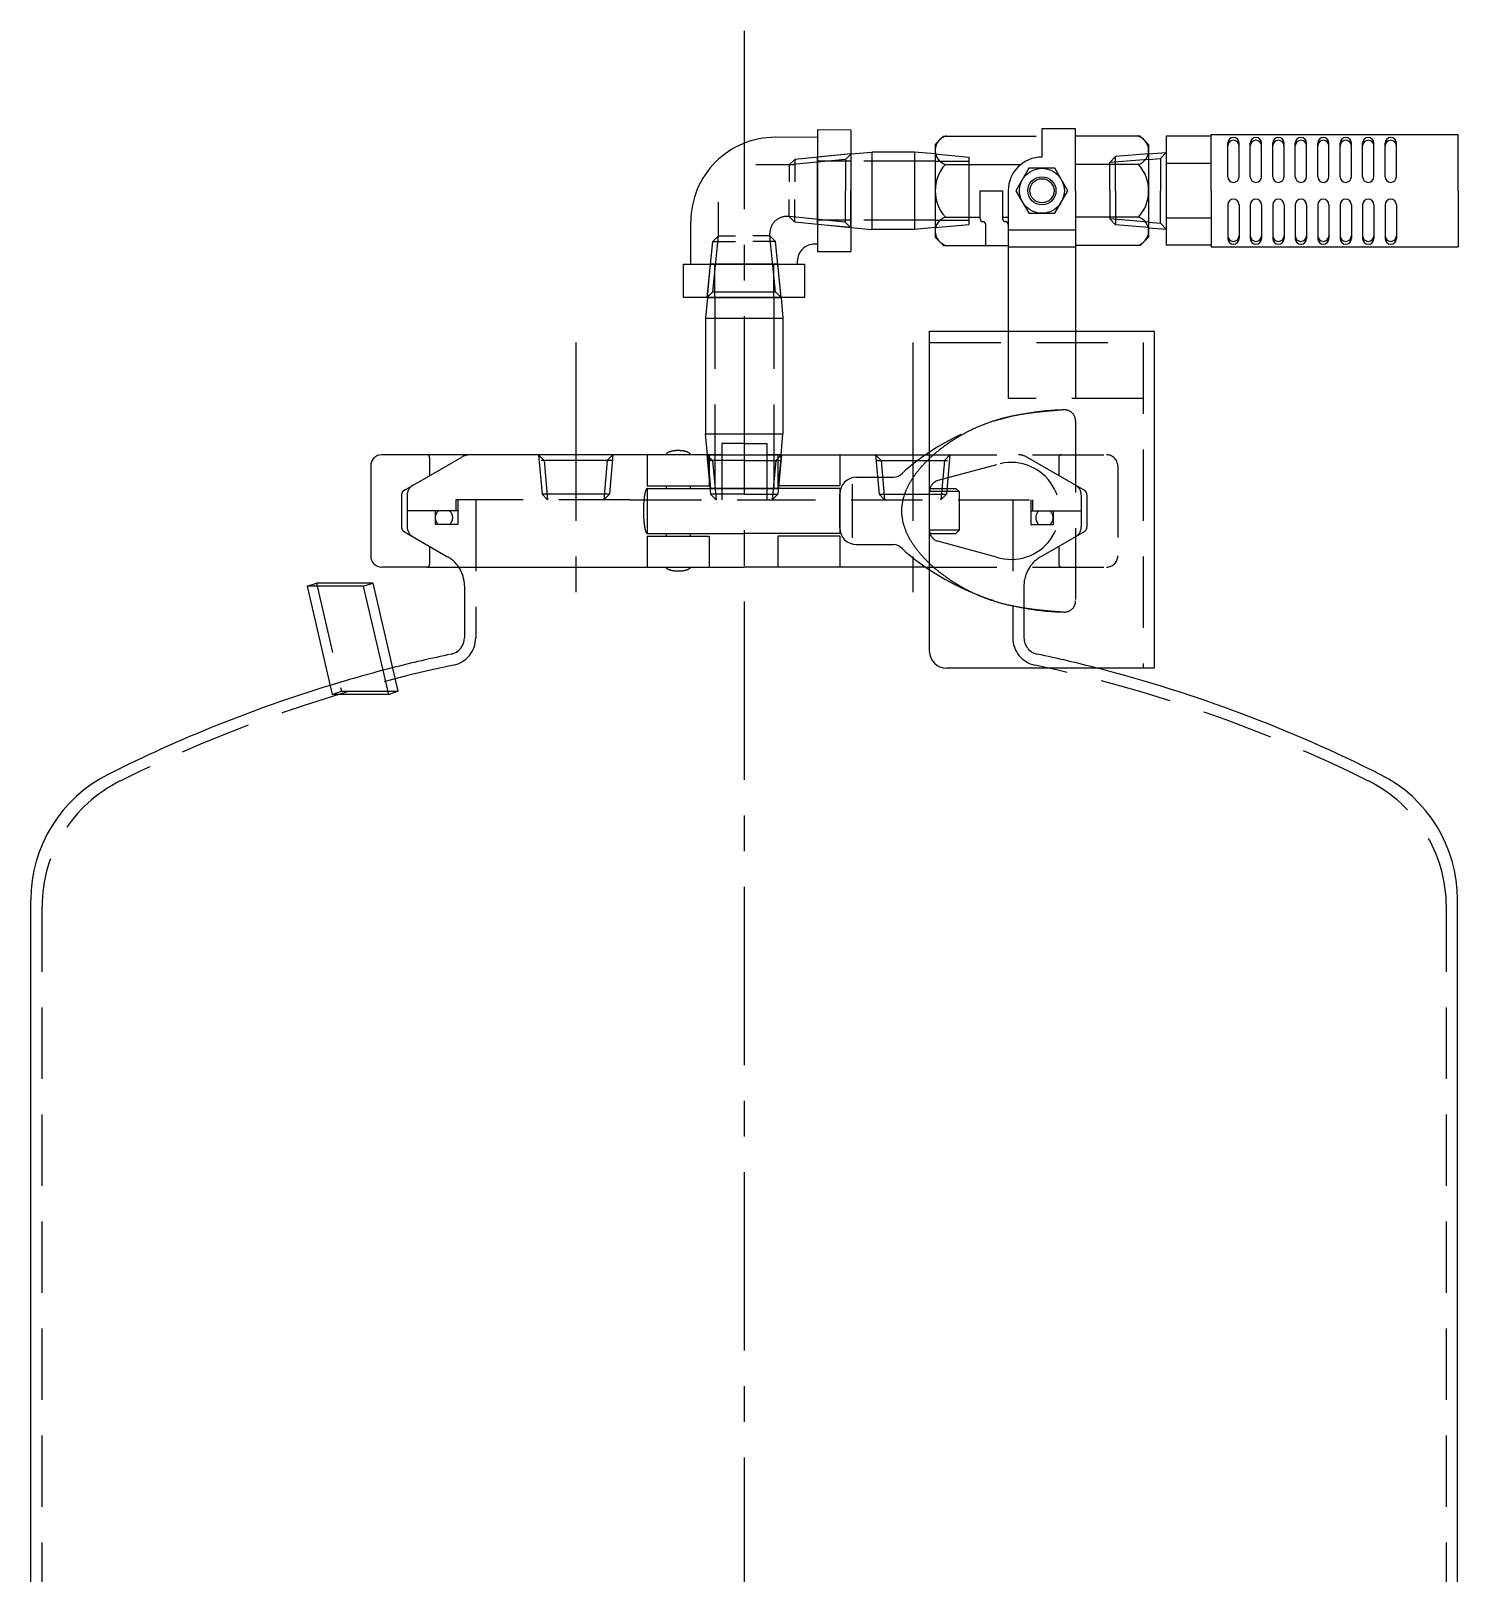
# Model space of a CAD drawing. Extents: x -205 to 605, y -774 to 175.
# Drawn here: x -127 to 127.1, y -499.1 to -224.5 of the extents above; entities that cross this region are included whole.
import ezdxf

# ---------------------------------------------------------------- set-up
doc = ezdxf.new("R2010")
doc.units = 0
doc.linetypes.add('CENTER', pattern=[50.8, 31.75, -6.35, 6.35, -6.35])
doc.linetypes.add('DASHED', pattern=[19.05, 12.7, -6.35])
doc.layers.get('0').update_dxf_attribs({"linetype": 'CONTINUOUS'})
doc.layers.add('CENTER', color=1, linetype='CENTER')

msp = doc.modelspace()

# ---------------------------------------------------------------- linework, layer by layer
at = {"color": 7, "linetype": 'CONTINUOUS'}
for p, q in [((13.05, -243.49), (5.52, -243.48)), ((13.05, -242.17), (13.05, -263.81)), ((19, -242.18), (13.05, -242.17)), ((19, -242.18), (19, -263.81)), ((35.5, -243.25), (34, -244.75)), ((35.5, -243.25), (52, -243.25)), ((59, -242), (53, -242)), ((53, -242), (53, -247)), ((59, -253), (59, -242)), ((70.5, -243.25), (59, -243.25)), ((70.5, -243.25), (72, -244.75)), ((75.1, -243.3), (75.1, -253)), ((83.1, -243.3), (75.1, -243.3)), ((83.1, -243), (127.1, -243)), ((83.1, -253), (83.1, -243)), ((127.1, -253), (127.1, -243)), ((19, -246.44), (22.7, -246.1)), ((19, -246.44), (19, -253)), ((30.3, -246.1), (22.7, -246.1)), ((22.7, -246.1), (22.7, -259.9)), ((34, -246.44), (30.3, -246.1)), ((30.3, -246.1), (30.3, -259.9)), ((34, -244.75), (34, -261.25)), ((34, -246.44), (34, -259.55)), ((72, -244.75), (72, -261.25)), ((72, -246.42), (75.1, -246.17)), ((72, -246.42), (72, -259.57)), ((75.1, -246.17), (74.1, -247.25)), ((86.1, -250.5), (86.1, -244.5)), ((88.1, -250.5), (88.1, -244.5)), ((90.1, -250.5), (90.1, -244.5)), ((92.1, -250.5), (92.1, -244.5)), ((94.1, -250.5), (94.1, -244.5)), ((96.1, -250.5), (96.1, -244.5)), ((98.1, -250.5), (98.1, -244.5)), ((100.1, -250.5), (100.1, -244.5)), ((102.1, -250.5), (102.1, -244.5)), ((104.1, -250.5), (104.1, -244.5)), ((106.1, -250.5), (106.1, -244.5)), ((108.1, -250.5), (108.1, -244.5)), ((110.1, -250.5), (110.1, -244.5)), ((112.1, -250.5), (112.1, -244.5)), ((114.1, -250.5), (114.1, -244.5)), ((116.1, -250.5), (116.1, -244.5)), ((35.81, -248.3), (49.26, -248.3)), ((70.19, -248.3), (59, -248.3)), ((72, -247.43), (74.1, -247.25)), ((74.1, -247.25), (74.1, -253)), ((83.1, -248.15), (75.1, -248.15)), ((19, -259.55), (19, -253)), ((42, -253), (46, -253)), ((42, -258), (42, -253)), ((46, -253), (46, -258)), ((47, -253), (47, -278)), ((59, -253), (59, -278)), ((74.1, -258.74), (74.1, -253)), ((75.1, -253), (75.1, -262.7)), ((83.1, -253), (83.1, -263)), ((127.1, -253), (127.1, -263)), ((35.81, -257.69), (42, -257.69)), ((46, -257.69), (47, -257.69)), ((70.19, -257.69), (59, -257.69)), ((83.1, -257.85), (75.1, -257.85)), ((86.1, -255.5), (86.1, -261.5)), ((88.1, -255.5), (88.1, -261.5)), ((90.1, -255.5), (90.1, -261.5)), ((92.1, -255.5), (92.1, -261.5)), ((94.1, -255.5), (94.1, -261.5)), ((96.1, -255.5), (96.1, -261.5)), ((98.1, -255.5), (98.1, -261.5)), ((100.1, -255.5), (100.1, -261.5)), ((102.1, -255.5), (102.1, -261.5)), ((104.1, -255.5), (104.1, -261.5)), ((106.1, -255.5), (106.1, -261.5)), ((108.1, -255.5), (108.1, -261.5)), ((110.1, -255.5), (110.1, -261.5)), ((112.1, -255.5), (112.1, -261.5)), ((114.1, -255.5), (114.1, -261.5)), ((116.1, -255.5), (116.1, -261.5)), ((-9.5, -266.06), (-9.5, -258.48)), ((19, -258.25), (13, -258.25)), ((19, -259.55), (22.7, -259.9)), ((30.3, -259.9), (22.7, -259.9)), ((34, -259.55), (30.3, -259.9)), ((43, -262.75), (43, -259)), ((59, -260), (47, -260)), ((72, -258.57), (74.1, -258.74)), ((72, -259.57), (75.1, -259.82)), ((75.1, -259.82), (74.1, -258.74)), ((13.05, -262.49), (12.5, -262.49)), ((35.5, -262.75), (34, -261.25)), ((35.5, -262.75), (47, -262.75)), ((47, -263), (59, -263)), ((70.5, -262.75), (59, -262.75)), ((70.5, -262.75), (72, -261.25)), ((83.1, -262.7), (75.1, -262.7)), ((83.1, -263), (127.1, -263)), ((-10.82, -272), (-10.82, -266.06)), ((-10.82, -266.06), (10.82, -266.06)), ((9.5, -266.06), (9.5, -265.49)), ((10.82, -272), (10.82, -266.06)), ((13.05, -263.81), (19, -263.81)), ((10.82, -272), (-10.82, -272)), ((-6.56, -272), (-6.9, -275.7)), ((-6.56, -272), (6.56, -272)), ((6.56, -272), (6.9, -275.7)), ((-6.9, -275.7), (6.9, -275.7)), ((-6.9, -275.7), (-6.9, -296.3)), ((6.9, -275.7), (6.9, -296.3)), ((33, -335), (33, -278)), ((33, -278), (73, -278)), ((73, -278), (73, -338)), ((-6.9, -296.3), (6.9, -296.3)), ((-6.56, -300), (-6.9, -296.3)), ((6.56, -300), (6.9, -296.3)), ((0, -298), (-4, -298)), ((-4, -298), (-4, -306)), ((0, -298), (4, -298)), ((4, -298), (4, -306)), ((-66.5, -302), (-66.5, -318)), ((-4, -300), (-64.5, -300)), ((-17.25, -300), (-17.25, -305.5)), ((-6.56, -300), (-4, -300)), ((-6.25, -300), (-6.25, -305.5)), ((6.63, -300), (4, -300)), ((4, -300), (32.3, -300)), ((6, -300), (6, -305.5)), ((17, -300), (17, -305.5)), ((20, -304), (26.6, -304)), ((-17.25, -305.5), (-6.25, -305.5)), ((-17.25, -306), (0, -306)), ((-17.25, -306), (-17.25, -314)), ((-13.89, -305.5), (-13.89, -306)), ((-9.61, -305.5), (-9.61, -306)), ((17, -306), (0, -306)), ((17, -305.5), (6, -305.5)), ((17, -306), (17, -314)), ((17, -313), (17, -307)), ((19.24, -305.22), (19.24, -314.78)), ((-17.25, -314), (0, -314)), ((-17.25, -314.5), (-17.25, -320)), ((-17.25, -314.5), (-6.25, -314.5)), ((-13.89, -314), (-13.89, -314.5)), ((-9.61, -314), (-9.61, -314.5)), ((-6.25, -314.5), (-6.25, -320)), ((17, -314), (0, -314)), ((17, -314.5), (6, -314.5)), ((6, -314.5), (6, -320)), ((17, -314.5), (17, -320)), ((20, -316), (26.6, -316)), ((-56.5, -320), (-64.5, -320)), ((-56.5, -320), (-50.82, -320)), ((-50.82, -320), (0, -320)), ((32.3, -320), (0, -320)), ((-77.82, -323.37), (-76.14, -322.85)), ((-77.82, -323.37), (-73.33, -342.7)), ((-67.82, -323.37), (-77.82, -323.37)), ((-66.14, -322.85), (-76.14, -322.85)), ((-67.82, -323.37), (-66.14, -322.85)), ((-67.82, -323.37), (-63.33, -342.7)), ((-66.14, -322.85), (-61.69, -342.08)), ((-49.8, -323.35), (-49.8, -332.56)), ((73, -338), (36, -338)), ((-63.33, -342.7), (-73.33, -342.7)), ((-63.33, -342.7), (-61.69, -342.08)), ((-127, -556.71), (-127, -379.24)), ((127, -583.79), (127, -379.24))]:
    msp.add_line(p, q, dxfattribs=at)
at = {"color": 3, "linetype": 'DASHED'}
for p, q in [((19.01, -246.43), (9.01, -247.41)), ((19, -246.44), (13, -247)), ((13, -247), (13, -259)), ((19.01, -246.43), (18.01, -247.42)), ((34, -246.44), (40, -247)), ((40, -247), (40, -259)), ((66.1, -246.91), (65.1, -247.99)), ((72, -246.42), (66.1, -246.91)), ((66.1, -252.99), (66.1, -246.91)), ((9.06, -248.41), (2.06, -248.4)), ((8.01, -248.41), (8, -251.43)), ((9.01, -247.41), (8.01, -248.41)), ((18.01, -247.42), (8.01, -248.41)), ((9.01, -247.41), (9, -251.43)), ((19, -247.75), (13, -247.75)), ((18.01, -247.42), (17.99, -258.57)), ((34, -247.75), (19, -247.75)), ((34, -247.75), (40, -247.75)), ((72, -247.42), (65.1, -247.99)), ((65.1, -252.99), (65.1, -247.99)), ((65.1, -252.99), (65.1, -247.99)), ((-4.57, -261), (-4.57, -255.02)), ((7.99, -257.56), (8, -254.54)), ((8.99, -258.56), (9, -254.55)), ((65.1, -252.99), (65.1, -257.99)), ((65.1, -252.99), (65.1, -257.99)), ((66.1, -252.99), (66.1, -259.07)), ((7.99, -257.56), (7.58, -257.56)), ((17.99, -258.57), (7.99, -257.56)), ((8.99, -258.56), (7.99, -257.56)), ((66.1, -259.07), (65.1, -257.99)), ((72, -258.56), (65.1, -257.99)), ((4.57, -261), (4.57, -260.56)), ((18.99, -259.57), (8.99, -258.56)), ((19, -259.55), (13, -259)), ((18.99, -259.57), (17.99, -258.57)), ((34, -258.25), (19, -258.25)), ((34, -258.25), (40, -258.25)), ((34, -259.55), (40, -259)), ((72, -259.56), (66.1, -259.07)), ((-6.57, -272), (-5.57, -262)), ((-5.57, -262), (-4.57, -261)), ((-5.57, -271), (-4.57, -261)), ((-5.57, -262), (-1.56, -262)), ((-4.57, -261), (-1.56, -261)), ((4.57, -261), (1.56, -261)), ((5.57, -262), (1.56, -262)), ((5.57, -262), (4.57, -261)), ((5.57, -271), (4.57, -261)), ((6.57, -272), (5.57, -262)), ((-6.56, -272), (-6, -266)), ((-6, -266), (6, -266)), ((-5.25, -272), (-5.25, -266)), ((5.25, -272), (5.25, -266)), ((6.56, -272), (6, -266)), ((-6.57, -272), (-5.57, -271)), ((-5.57, -271), (5.57, -271)), ((6.57, -272), (5.57, -271)), ((-5.25, -272), (-5.25, -300)), ((5.25, -272), (5.25, -300)), ((33, -280), (71, -280)), ((47, -278), (47, -290)), ((59, -278), (59, -290)), ((71, -280), (71, -338)), ((71, -290), (47, -290)), ((59, -294), (59, -326)), ((-60.5, -306.29), (-50.3, -300.4)), ((-56, -300.5), (-56, -303.69)), ((-36.63, -300), (-35.63, -301)), ((-36.63, -300), (-36, -307)), ((-23.46, -301), (-36.54, -301)), ((-35.63, -301), (-35, -308)), ((-24.37, -301), (-25, -308)), ((-23.37, -300), (-24.37, -301)), ((-23.37, -300), (-24, -307)), ((-6.63, -300), (-6, -307)), ((-6.63, -300), (-5.63, -301)), ((-6.56, -300), (-6, -306)), ((0, -301), (-6.54, -301)), ((-5.63, -301), (-5, -308)), ((-5.25, -300), (-5.25, -306)), ((-4, -300), (4, -300)), ((0, -301), (6.54, -301)), ((5.63, -301), (5, -308)), ((5.25, -300), (5.25, -306)), ((6.63, -300), (5.63, -301)), ((6.56, -300), (6, -306)), ((6.63, -300), (6, -307)), ((23.37, -300), (24.37, -301)), ((23.37, -300), (24, -307)), ((23.46, -301), (36.54, -301)), ((24.37, -301), (25, -308)), ((32.3, -300), (64.5, -300)), ((44.93, -301.77), (34.48, -304.6)), ((35.63, -301), (35, -308)), ((36.63, -300), (35.63, -301)), ((36.63, -300), (36, -307)), ((60.5, -306.29), (50.3, -300.4)), ((56, -300.5), (56, -303.69)), ((66.5, -302), (66.5, -318)), ((-61, -307.15), (-61, -312.85)), ((-60, -307.15), (-60, -312.85)), ((-36, -307), (-35, -308)), ((-24, -307), (-36, -307)), ((-24, -307), (-25, -308)), ((0, -306), (-6, -306)), ((-6, -307), (-5, -308)), ((0, -307), (-6, -307)), ((-4, -306), (-4, -308)), ((0, -306), (6, -306)), ((0, -307), (6, -307)), ((4, -306), (4, -308)), ((6, -307), (5, -308)), ((24, -307), (25, -308)), ((24, -307), (36, -307)), ((33, -313.47), (33, -306.53)), ((38.25, -306.55), (33, -306.55)), ((33.07, -306), (37.7, -306)), ((36, -307), (35, -308)), ((37.7, -306), (38.25, -306.55)), ((38.25, -306.55), (38.25, -313.45)), ((60, -307.15), (60, -312.85)), ((61, -307.15), (61, -312.85)), ((-51, -310), (-60, -310)), ((-55, -310), (-55, -312.4)), ((-51.35, -308), (-51.35, -310)), ((-20.33, -308), (-51.35, -308)), ((-51, -308), (-51, -312.4)), ((-47.8, -308), (-47.8, -332.56)), ((-20.33, -308), (0, -308)), ((0, -308), (51.35, -308)), ((47.8, -308), (47.8, -332.56)), ((51, -308), (51, -312.4)), ((51, -310), (60, -310)), ((51.35, -308), (51.35, -310)), ((55, -310), (55, -312.4)), ((-51, -312.4), (-55, -312.4)), ((51, -312.4), (55, -312.4)), ((-60.5, -313.71), (-52.8, -318.16)), ((38.25, -313.45), (33, -313.45)), ((33.07, -314), (37.7, -314)), ((44.93, -318.23), (34.48, -315.4)), ((37.7, -314), (38.25, -313.45)), ((60.5, -313.71), (52.8, -318.16)), ((-56, -316.31), (-56, -319.5)), ((56, -316.31), (56, -319.5)), ((32.3, -320), (64.5, -320)), ((-76.14, -322.85), (-71.69, -342.08)), ((49.8, -323.35), (49.8, -332.56)), ((-73.33, -342.69), (-71.69, -342.08)), ((-71.69, -342.08), (-61.69, -342.08)), ((-125, -582.56), (-125, -380.47)), ((125, -582.56), (125, -380.47))]:
    msp.add_line(p, q, dxfattribs=at)
at = {"color": 7, "linetype": 'CONTINUOUS'}
msp.add_lwpolyline([(50.69, -249), (48.38, -253), (50.69, -257), (55.31, -257), (57.62, -253), (55.31, -249)], close=True, dxfattribs=at)
at = {"color": 3}
for points in [[(56.94, -292, 0), (56.78, -292.01, 0), (56.63, -292.02, 0), (56.48, -292.04, 0), (56.33, -292.05, 0), (56.17, -292.06, 0), (56.02, -292.07, 0), (55.87, -292.08, 0), (55.72, -292.1, 0), (55.57, -292.11, 0), (55.41, -292.12, 0), (55.26, -292.13, 0), (55.11, -292.15, 0), (54.96, -292.16, 0), (54.81, -292.17, 0), (54.65, -292.19, 0), (54.5, -292.2, 0), (54.35, -292.21, 0), (54.2, -292.23, 0), (54.05, -292.24, 0), (53.89, -292.25, 0), (53.74, -292.27, 0), (53.59, -292.28, 0), (53.44, -292.3, 0), (53.28, -292.31, 0), (53.13, -292.33, 0), (52.98, -292.34, 0), (52.83, -292.36, 0), (52.67, -292.37, 0), (52.52, -292.39, 0), (52.37, -292.41, 0), (52.22, -292.42, 0), (52.07, -292.44, 0), (51.91, -292.46, 0), (51.76, -292.48, 0), (51.61, -292.5, 0), (51.46, -292.51, 0), (51.3, -292.53, 0), (51.15, -292.55, 0), (51, -292.57, 0), (50.85, -292.59, 0), (50.69, -292.62, 0), (50.54, -292.64, 0), (50.39, -292.66, 0), (50.24, -292.68, 0), (50.08, -292.7, 0), (49.93, -292.73, 0), (49.78, -292.75, 0), (49.62, -292.78, 0), (49.47, -292.8, 0), (49.32, -292.83, 0), (49.17, -292.85, 0), (49.01, -292.88, 0), (48.86, -292.91, 0), (48.71, -292.93, 0), (48.55, -292.96, 0), (48.4, -292.99, 0), (48.25, -293.02, 0), (48.09, -293.05, 0), (47.94, -293.08, 0), (47.79, -293.11, 0), (47.63, -293.14, 0), (47.48, -293.18, 0), (47.33, -293.21, 0), (47.17, -293.25, 0), (47.02, -293.28, 0), (46.87, -293.32, 0), (46.71, -293.35, 0), (46.56, -293.39, 0), (46.41, -293.43, 0), (46.25, -293.47, 0), (46.1, -293.51, 0), (45.95, -293.55, 0), (45.79, -293.59, 0), (45.64, -293.63, 0), (45.48, -293.67, 0), (45.33, -293.71, 0), (45.18, -293.76, 0), (45.02, -293.81, 0), (44.87, -293.85, 0), (44.71, -293.9, 0), (44.56, -293.94, 0), (44.41, -293.99, 0), (44.25, -294.04, 0), (44.1, -294.09, 0), (43.94, -294.15, 0), (43.79, -294.2, 0), (43.63, -294.25, 0), (43.48, -294.31, 0), (43.32, -294.36, 0), (43.17, -294.42, 0), (43.02, -294.48, 0), (42.86, -294.53, 0), (42.71, -294.59, 0), (42.55, -294.65, 0), (42.4, -294.71, 0), (42.24, -294.78, 0), (42.09, -294.84, 0), (41.93, -294.9, 0), (41.77, -294.97, 0), (41.62, -295.04, 0), (41.46, -295.1, 0), (41.31, -295.17, 0), (41.15, -295.24, 0), (41, -295.31, 0), (40.84, -295.39, 0), (40.69, -295.46, 0), (40.53, -295.53, 0), (40.38, -295.61, 0), (40.22, -295.69, 0), (40.07, -295.76, 0), (39.91, -295.84, 0), (39.76, -295.92, 0), (39.6, -296, 0), (39.45, -296.08, 0), (39.29, -296.17, 0), (39.14, -296.25, 0), (38.98, -296.33, 0), (38.83, -296.42, 0), (38.68, -296.51, 0), (38.52, -296.59, 0), (38.37, -296.68, 0), (38.22, -296.77, 0), (38.07, -296.86, 0), (37.92, -296.95, 0), (37.76, -297.05, 0), (37.61, -297.14, 0), (37.46, -297.23, 0), (37.31, -297.33, 0), (37.16, -297.42, 0), (37.02, -297.52, 0), (36.87, -297.62, 0), (36.72, -297.71, 0), (36.57, -297.81, 0), (36.42, -297.91, 0), (36.28, -298.01, 0), (36.13, -298.11, 0), (35.99, -298.22, 0), (35.84, -298.32, 0), (35.7, -298.42, 0), (35.56, -298.53, 0), (35.42, -298.63, 0), (35.27, -298.74, 0), (35.13, -298.85, 0), (34.99, -298.95, 0), (34.85, -299.06, 0), (34.72, -299.17, 0), (34.58, -299.28, 0), (34.44, -299.39, 0), (34.31, -299.5, 0), (34.17, -299.62, 0), (34.04, -299.73, 0), (33.9, -299.84, 0), (33.77, -299.95, 0), (33.64, -300.07, 0), (33.51, -300.19, 0), (33.38, -300.3, 0), (33.25, -300.42, 0), (33.13, -300.54, 0), (33, -300.65, 0)], [(33, -319.35, 0), (33.13, -319.47, 0), (33.25, -319.59, 0), (33.38, -319.7, 0), (33.51, -319.82, 0), (33.64, -319.94, 0), (33.77, -320.05, 0), (33.9, -320.16, 0), (34.04, -320.28, 0), (34.17, -320.39, 0), (34.31, -320.5, 0), (34.44, -320.61, 0), (34.58, -320.73, 0), (34.72, -320.83, 0), (34.86, -320.94, 0), (35, -321.05, 0), (35.14, -321.16, 0), (35.28, -321.27, 0), (35.42, -321.38, 0), (35.56, -321.48, 0), (35.7, -321.58, 0), (35.85, -321.69, 0), (35.99, -321.79, 0), (36.14, -321.89, 0), (36.28, -322, 0), (36.43, -322.1, 0), (36.57, -322.2, 0), (36.72, -322.3, 0), (36.87, -322.39, 0), (37.02, -322.49, 0), (37.17, -322.59, 0), (37.32, -322.68, 0), (37.47, -322.78, 0), (37.62, -322.87, 0), (37.77, -322.97, 0), (37.92, -323.06, 0), (38.07, -323.15, 0), (38.22, -323.24, 0), (38.38, -323.33, 0), (38.53, -323.42, 0), (38.68, -323.5, 0), (38.84, -323.59, 0), (38.99, -323.68, 0), (39.14, -323.76, 0), (39.3, -323.85, 0), (39.45, -323.93, 0), (39.61, -324.01, 0), (39.76, -324.09, 0), (39.92, -324.17, 0), (40.07, -324.25, 0), (40.23, -324.32, 0), (40.38, -324.4, 0), (40.54, -324.48, 0), (40.69, -324.55, 0), (40.85, -324.62, 0), (41, -324.69, 0), (41.16, -324.77, 0), (41.31, -324.84, 0), (41.47, -324.9, 0), (41.62, -324.97, 0), (41.78, -325.04, 0), (41.93, -325.1, 0), (42.09, -325.17, 0), (42.24, -325.23, 0), (42.4, -325.29, 0), (42.55, -325.36, 0), (42.71, -325.42, 0), (42.86, -325.48, 0), (43.02, -325.53, 0), (43.17, -325.59, 0), (43.33, -325.65, 0), (43.48, -325.7, 0), (43.64, -325.75, 0), (43.79, -325.81, 0), (43.95, -325.86, 0), (44.1, -325.91, 0), (44.25, -325.96, 0), (44.41, -326.01, 0), (44.56, -326.06, 0), (44.72, -326.11, 0), (44.87, -326.15, 0), (45.03, -326.2, 0), (45.18, -326.25, 0), (45.33, -326.29, 0), (45.49, -326.33, 0), (45.64, -326.38, 0), (45.8, -326.42, 0), (45.95, -326.46, 0), (46.1, -326.5, 0), (46.26, -326.54, 0), (46.41, -326.58, 0), (46.57, -326.61, 0), (46.72, -326.65, 0), (46.87, -326.69, 0), (47.03, -326.72, 0), (47.18, -326.76, 0), (47.33, -326.79, 0), (47.49, -326.82, 0), (47.64, -326.86, 0), (47.79, -326.89, 0), (47.95, -326.92, 0), (48.1, -326.95, 0), (48.25, -326.98, 0), (48.41, -327.01, 0), (48.56, -327.04, 0), (48.71, -327.07, 0), (48.87, -327.1, 0), (49.02, -327.12, 0), (49.17, -327.15, 0), (49.33, -327.18, 0), (49.48, -327.2, 0), (49.63, -327.23, 0), (49.79, -327.25, 0), (49.94, -327.27, 0), (50.09, -327.3, 0), (50.24, -327.32, 0), (50.4, -327.34, 0), (50.55, -327.37, 0), (50.7, -327.39, 0), (50.86, -327.41, 0), (51.01, -327.43, 0), (51.16, -327.45, 0), (51.31, -327.47, 0), (51.47, -327.49, 0), (51.62, -327.51, 0), (51.77, -327.52, 0), (51.93, -327.54, 0), (52.08, -327.56, 0), (52.23, -327.58, 0), (52.38, -327.59, 0), (52.54, -327.61, 0), (52.69, -327.63, 0), (52.84, -327.64, 0), (52.99, -327.66, 0), (53.15, -327.68, 0), (53.3, -327.69, 0), (53.45, -327.7, 0), (53.6, -327.72, 0), (53.76, -327.73, 0), (53.91, -327.75, 0), (54.06, -327.76, 0), (54.22, -327.78, 0), (54.37, -327.79, 0), (54.52, -327.8, 0), (54.67, -327.82, 0), (54.83, -327.83, 0), (54.98, -327.84, 0), (55.13, -327.86, 0), (55.28, -327.87, 0), (55.44, -327.88, 0), (55.59, -327.89, 0), (55.74, -327.9, 0), (55.89, -327.92, 0), (56.04, -327.93, 0), (56.2, -327.94, 0), (56.35, -327.95, 0), (56.5, -327.96, 0), (56.65, -327.98, 0), (56.81, -327.99, 0), (56.96, -328, 0)]]:
    msp.add_polyline3d(points, dxfattribs=at)
at = {"color": 7, "linetype": 'CONTINUOUS'}
for points in [[(-9.61, -300, 0), (-9.61, -299.98, 0), (-9.61, -299.96, 0), (-9.62, -299.94, 0), (-9.62, -299.93, 0), (-9.63, -299.91, 0), (-9.64, -299.89, 0), (-9.64, -299.87, 0), (-9.65, -299.85, 0), (-9.66, -299.84, 0), (-9.68, -299.82, 0), (-9.69, -299.8, 0), (-9.7, -299.78, 0), (-9.72, -299.77, 0), (-9.74, -299.75, 0), (-9.76, -299.73, 0), (-9.78, -299.71, 0), (-9.8, -299.7, 0), (-9.82, -299.68, 0), (-9.84, -299.66, 0), (-9.86, -299.65, 0), (-9.89, -299.63, 0), (-9.92, -299.62, 0), (-9.94, -299.6, 0), (-9.97, -299.58, 0), (-10, -299.57, 0), (-10.03, -299.56, 0), (-10.06, -299.54, 0), (-10.1, -299.53, 0), (-10.13, -299.51, 0), (-10.17, -299.5, 0), (-10.2, -299.49, 0), (-10.24, -299.47, 0), (-10.28, -299.46, 0), (-10.31, -299.45, 0), (-10.35, -299.44, 0), (-10.39, -299.42, 0), (-10.43, -299.41, 0), (-10.48, -299.4, 0), (-10.52, -299.39, 0), (-10.56, -299.38, 0), (-10.61, -299.37, 0), (-10.65, -299.36, 0), (-10.7, -299.35, 0), (-10.74, -299.34, 0), (-10.79, -299.33, 0), (-10.84, -299.32, 0), (-10.88, -299.32, 0), (-10.93, -299.31, 0), (-10.98, -299.3, 0), (-11.03, -299.3, 0), (-11.08, -299.29, 0), (-11.13, -299.29, 0), (-11.18, -299.28, 0), (-11.23, -299.28, 0), (-11.28, -299.27, 0), (-11.33, -299.27, 0), (-11.38, -299.26, 0), (-11.44, -299.26, 0), (-11.49, -299.26, 0), (-11.54, -299.26, 0), (-11.59, -299.25, 0), (-11.65, -299.25, 0), (-11.7, -299.25, 0), (-11.75, -299.25, 0), (-11.8, -299.25, 0), (-11.85, -299.25, 0), (-11.91, -299.25, 0), (-11.96, -299.26, 0), (-12.01, -299.26, 0), (-12.06, -299.26, 0), (-12.12, -299.26, 0), (-12.17, -299.27, 0), (-12.22, -299.27, 0), (-12.27, -299.28, 0), (-12.32, -299.28, 0), (-12.37, -299.29, 0), (-12.42, -299.29, 0), (-12.47, -299.3, 0), (-12.52, -299.3, 0), (-12.57, -299.31, 0), (-12.62, -299.32, 0), (-12.66, -299.32, 0), (-12.71, -299.33, 0), (-12.76, -299.34, 0), (-12.8, -299.35, 0), (-12.85, -299.36, 0), (-12.89, -299.37, 0), (-12.94, -299.38, 0), (-12.98, -299.39, 0), (-13.02, -299.4, 0), (-13.07, -299.41, 0), (-13.11, -299.42, 0), (-13.15, -299.44, 0), (-13.19, -299.45, 0), (-13.22, -299.46, 0), (-13.26, -299.47, 0), (-13.3, -299.49, 0), (-13.33, -299.5, 0), (-13.37, -299.51, 0), (-13.4, -299.53, 0), (-13.44, -299.54, 0), (-13.47, -299.56, 0), (-13.5, -299.57, 0), (-13.53, -299.58, 0), (-13.56, -299.6, 0), (-13.58, -299.62, 0), (-13.61, -299.63, 0), (-13.64, -299.65, 0), (-13.66, -299.66, 0), (-13.68, -299.68, 0), (-13.7, -299.7, 0), (-13.72, -299.71, 0), (-13.74, -299.73, 0), (-13.76, -299.75, 0), (-13.78, -299.77, 0), (-13.8, -299.78, 0), (-13.81, -299.8, 0), (-13.82, -299.82, 0), (-13.84, -299.84, 0), (-13.85, -299.85, 0), (-13.86, -299.87, 0), (-13.86, -299.89, 0), (-13.87, -299.91, 0), (-13.88, -299.93, 0), (-13.88, -299.94, 0), (-13.89, -299.96, 0), (-13.89, -299.98, 0), (-13.89, -300, 0)], [(-17.25, -306, 0), (-17.27, -306, 0), (-17.28, -306, 0), (-17.3, -306.01, 0), (-17.32, -306.02, 0), (-17.34, -306.03, 0), (-17.35, -306.04, 0), (-17.37, -306.06, 0), (-17.39, -306.08, 0), (-17.4, -306.1, 0), (-17.42, -306.12, 0), (-17.44, -306.14, 0), (-17.45, -306.17, 0), (-17.47, -306.2, 0), (-17.49, -306.23, 0), (-17.5, -306.27, 0), (-17.52, -306.3, 0), (-17.53, -306.34, 0), (-17.55, -306.38, 0), (-17.57, -306.43, 0), (-17.58, -306.47, 0), (-17.6, -306.52, 0), (-17.61, -306.57, 0), (-17.62, -306.62, 0), (-17.64, -306.67, 0), (-17.65, -306.73, 0), (-17.67, -306.79, 0), (-17.68, -306.85, 0), (-17.69, -306.91, 0), (-17.71, -306.97, 0), (-17.72, -307.04, 0), (-17.73, -307.1, 0), (-17.75, -307.17, 0), (-17.76, -307.24, 0), (-17.77, -307.31, 0), (-17.78, -307.39, 0), (-17.79, -307.46, 0), (-17.8, -307.54, 0), (-17.81, -307.62, 0), (-17.82, -307.7, 0), (-17.83, -307.78, 0), (-17.84, -307.86, 0), (-17.85, -307.94, 0), (-17.86, -308.03, 0), (-17.87, -308.11, 0), (-17.88, -308.2, 0), (-17.88, -308.29, 0), (-17.89, -308.38, 0), (-17.9, -308.47, 0), (-17.9, -308.56, 0), (-17.91, -308.65, 0), (-17.92, -308.75, 0), (-17.92, -308.84, 0), (-17.93, -308.93, 0), (-17.93, -309.03, 0), (-17.93, -309.12, 0), (-17.94, -309.22, 0), (-17.94, -309.32, 0), (-17.94, -309.41, 0), (-17.95, -309.51, 0), (-17.95, -309.61, 0), (-17.95, -309.71, 0), (-17.95, -309.8, 0), (-17.95, -309.9, 0), (-17.95, -310, 0), (-17.95, -310.1, 0), (-17.95, -310.2, 0), (-17.95, -310.29, 0), (-17.95, -310.39, 0), (-17.95, -310.49, 0), (-17.94, -310.59, 0), (-17.94, -310.68, 0), (-17.94, -310.78, 0), (-17.93, -310.88, 0), (-17.93, -310.97, 0), (-17.93, -311.07, 0), (-17.92, -311.16, 0), (-17.92, -311.25, 0), (-17.91, -311.35, 0), (-17.9, -311.44, 0), (-17.9, -311.53, 0), (-17.89, -311.62, 0), (-17.88, -311.71, 0), (-17.88, -311.8, 0), (-17.87, -311.89, 0), (-17.86, -311.97, 0), (-17.85, -312.06, 0), (-17.84, -312.14, 0), (-17.83, -312.22, 0), (-17.82, -312.3, 0), (-17.81, -312.38, 0), (-17.8, -312.46, 0), (-17.79, -312.54, 0), (-17.78, -312.61, 0), (-17.77, -312.69, 0), (-17.76, -312.76, 0), (-17.75, -312.83, 0), (-17.73, -312.9, 0), (-17.72, -312.96, 0), (-17.71, -313.03, 0), (-17.69, -313.09, 0), (-17.68, -313.15, 0), (-17.67, -313.21, 0), (-17.65, -313.27, 0), (-17.64, -313.33, 0), (-17.62, -313.38, 0), (-17.61, -313.43, 0), (-17.6, -313.48, 0), (-17.58, -313.53, 0), (-17.57, -313.57, 0), (-17.55, -313.62, 0), (-17.53, -313.66, 0), (-17.52, -313.7, 0), (-17.5, -313.73, 0), (-17.49, -313.77, 0), (-17.47, -313.8, 0), (-17.45, -313.83, 0), (-17.44, -313.86, 0), (-17.42, -313.88, 0), (-17.4, -313.9, 0), (-17.39, -313.92, 0), (-17.37, -313.94, 0), (-17.35, -313.96, 0), (-17.34, -313.97, 0), (-17.32, -313.98, 0), (-17.3, -313.99, 0), (-17.28, -314, 0), (-17.27, -314, 0), (-17.25, -314, 0)], [(-9.61, -320, 0), (-9.61, -320.02, 0), (-9.61, -320.04, 0), (-9.62, -320.06, 0), (-9.62, -320.07, 0), (-9.63, -320.09, 0), (-9.64, -320.11, 0), (-9.64, -320.13, 0), (-9.65, -320.15, 0), (-9.66, -320.16, 0), (-9.68, -320.18, 0), (-9.69, -320.2, 0), (-9.7, -320.22, 0), (-9.72, -320.23, 0), (-9.74, -320.25, 0), (-9.76, -320.27, 0), (-9.78, -320.29, 0), (-9.8, -320.3, 0), (-9.82, -320.32, 0), (-9.84, -320.34, 0), (-9.86, -320.35, 0), (-9.89, -320.37, 0), (-9.92, -320.38, 0), (-9.94, -320.4, 0), (-9.97, -320.42, 0), (-10, -320.43, 0), (-10.03, -320.44, 0), (-10.06, -320.46, 0), (-10.1, -320.47, 0), (-10.13, -320.49, 0), (-10.17, -320.5, 0), (-10.2, -320.51, 0), (-10.24, -320.53, 0), (-10.28, -320.54, 0), (-10.31, -320.55, 0), (-10.35, -320.56, 0), (-10.39, -320.58, 0), (-10.43, -320.59, 0), (-10.48, -320.6, 0), (-10.52, -320.61, 0), (-10.56, -320.62, 0), (-10.61, -320.63, 0), (-10.65, -320.64, 0), (-10.7, -320.65, 0), (-10.74, -320.66, 0), (-10.79, -320.67, 0), (-10.84, -320.68, 0), (-10.88, -320.68, 0), (-10.93, -320.69, 0), (-10.98, -320.7, 0), (-11.03, -320.7, 0), (-11.08, -320.71, 0), (-11.13, -320.71, 0), (-11.18, -320.72, 0), (-11.23, -320.72, 0), (-11.28, -320.73, 0), (-11.33, -320.73, 0), (-11.38, -320.74, 0), (-11.44, -320.74, 0), (-11.49, -320.74, 0), (-11.54, -320.74, 0), (-11.59, -320.75, 0), (-11.65, -320.75, 0), (-11.7, -320.75, 0), (-11.75, -320.75, 0), (-11.8, -320.75, 0), (-11.85, -320.75, 0), (-11.91, -320.75, 0), (-11.96, -320.74, 0), (-12.01, -320.74, 0), (-12.06, -320.74, 0), (-12.12, -320.74, 0), (-12.17, -320.73, 0), (-12.22, -320.73, 0), (-12.27, -320.72, 0), (-12.32, -320.72, 0), (-12.37, -320.71, 0), (-12.42, -320.71, 0), (-12.47, -320.7, 0), (-12.52, -320.7, 0), (-12.57, -320.69, 0), (-12.62, -320.68, 0), (-12.66, -320.68, 0), (-12.71, -320.67, 0), (-12.76, -320.66, 0), (-12.8, -320.65, 0), (-12.85, -320.64, 0), (-12.89, -320.63, 0), (-12.94, -320.62, 0), (-12.98, -320.61, 0), (-13.02, -320.6, 0), (-13.07, -320.59, 0), (-13.11, -320.58, 0), (-13.15, -320.56, 0), (-13.19, -320.55, 0), (-13.22, -320.54, 0), (-13.26, -320.53, 0), (-13.3, -320.51, 0), (-13.33, -320.5, 0), (-13.37, -320.49, 0), (-13.4, -320.47, 0), (-13.44, -320.46, 0), (-13.47, -320.44, 0), (-13.5, -320.43, 0), (-13.53, -320.42, 0), (-13.56, -320.4, 0), (-13.58, -320.38, 0), (-13.61, -320.37, 0), (-13.64, -320.35, 0), (-13.66, -320.34, 0), (-13.68, -320.32, 0), (-13.7, -320.3, 0), (-13.72, -320.29, 0), (-13.74, -320.27, 0), (-13.76, -320.25, 0), (-13.78, -320.23, 0), (-13.8, -320.22, 0), (-13.81, -320.2, 0), (-13.82, -320.18, 0), (-13.84, -320.16, 0), (-13.85, -320.15, 0), (-13.86, -320.13, 0), (-13.86, -320.11, 0), (-13.87, -320.09, 0), (-13.88, -320.07, 0), (-13.88, -320.06, 0), (-13.89, -320.04, 0), (-13.89, -320.02, 0), (-13.89, -320, 0)]]:
    msp.add_polyline3d(points, dxfattribs=at)
at = {"color": 7}
msp.add_polyline3d([(33, -300.65, 0), (32.89, -300.76, 0), (32.78, -300.86, 0), (32.67, -300.97, 0), (32.56, -301.08, 0), (32.45, -301.18, 0), (32.35, -301.29, 0), (32.24, -301.4, 0), (32.14, -301.51, 0), (32.03, -301.62, 0), (31.93, -301.72, 0), (31.83, -301.83, 0), (31.73, -301.94, 0), (31.63, -302.05, 0), (31.53, -302.16, 0), (31.43, -302.28, 0), (31.34, -302.39, 0), (31.24, -302.5, 0), (31.15, -302.61, 0), (31.05, -302.72, 0), (30.96, -302.84, 0), (30.87, -302.95, 0), (30.78, -303.06, 0), (30.69, -303.18, 0), (30.61, -303.29, 0), (30.52, -303.41, 0), (30.43, -303.52, 0), (30.35, -303.64, 0), (30.27, -303.75, 0), (30.19, -303.87, 0), (30.11, -303.99, 0), (30.03, -304.1, 0), (29.95, -304.22, 0), (29.87, -304.34, 0), (29.8, -304.45, 0), (29.72, -304.57, 0), (29.65, -304.69, 0), (29.58, -304.81, 0), (29.51, -304.93, 0), (29.44, -305.05, 0), (29.38, -305.17, 0), (29.31, -305.28, 0), (29.25, -305.4, 0), (29.18, -305.52, 0), (29.12, -305.64, 0), (29.06, -305.76, 0), (29.01, -305.88, 0), (28.95, -306, 0), (28.89, -306.13, 0), (28.84, -306.25, 0), (28.79, -306.37, 0), (28.74, -306.49, 0), (28.69, -306.61, 0), (28.64, -306.73, 0), (28.59, -306.85, 0), (28.55, -306.98, 0), (28.51, -307.1, 0), (28.47, -307.22, 0), (28.43, -307.34, 0), (28.39, -307.47, 0), (28.35, -307.59, 0), (28.32, -307.71, 0), (28.29, -307.83, 0), (28.25, -307.96, 0), (28.23, -308.08, 0), (28.2, -308.2, 0), (28.17, -308.33, 0), (28.15, -308.45, 0), (28.13, -308.57, 0), (28.1, -308.7, 0), (28.09, -308.82, 0), (28.07, -308.94, 0), (28.05, -309.07, 0), (28.04, -309.19, 0), (28.03, -309.32, 0), (28.02, -309.44, 0), (28.01, -309.56, 0), (28.01, -309.69, 0), (28, -309.81, 0), (28, -309.94, 0), (28, -310.06, 0), (28, -310.18, 0), (28.01, -310.31, 0), (28.01, -310.43, 0), (28.02, -310.56, 0), (28.03, -310.68, 0), (28.04, -310.8, 0), (28.05, -310.93, 0), (28.07, -311.05, 0), (28.09, -311.18, 0), (28.1, -311.3, 0), (28.13, -311.42, 0), (28.15, -311.55, 0), (28.17, -311.67, 0), (28.2, -311.79, 0), (28.23, -311.92, 0), (28.25, -312.04, 0), (28.29, -312.16, 0), (28.32, -312.29, 0), (28.35, -312.41, 0), (28.39, -312.53, 0), (28.43, -312.65, 0), (28.47, -312.78, 0), (28.51, -312.9, 0), (28.55, -313.02, 0), (28.6, -313.14, 0), (28.64, -313.26, 0), (28.69, -313.39, 0), (28.74, -313.51, 0), (28.79, -313.63, 0), (28.84, -313.75, 0), (28.89, -313.87, 0), (28.95, -313.99, 0), (29.01, -314.11, 0), (29.06, -314.23, 0), (29.12, -314.36, 0), (29.19, -314.48, 0), (29.25, -314.6, 0), (29.31, -314.71, 0), (29.38, -314.83, 0), (29.44, -314.95, 0), (29.51, -315.07, 0), (29.58, -315.19, 0), (29.65, -315.31, 0), (29.73, -315.43, 0), (29.8, -315.55, 0), (29.87, -315.66, 0), (29.95, -315.78, 0), (30.03, -315.9, 0), (30.11, -316.01, 0), (30.19, -316.13, 0), (30.27, -316.25, 0), (30.35, -316.36, 0), (30.44, -316.48, 0), (30.52, -316.59, 0), (30.61, -316.71, 0), (30.69, -316.82, 0), (30.78, -316.94, 0), (30.87, -317.05, 0), (30.96, -317.16, 0), (31.06, -317.28, 0), (31.15, -317.39, 0), (31.24, -317.5, 0), (31.34, -317.61, 0), (31.43, -317.73, 0), (31.53, -317.84, 0), (31.63, -317.95, 0), (31.73, -318.06, 0), (31.83, -318.17, 0), (31.93, -318.28, 0), (32.03, -318.39, 0), (32.14, -318.5, 0), (32.24, -318.61, 0), (32.35, -318.71, 0), (32.45, -318.82, 0), (32.56, -318.93, 0), (32.67, -319.03, 0), (32.78, -319.14, 0), (32.89, -319.25, 0), (33, -319.35, 0)], dxfattribs=at)
at = {"color": 7, "linetype": 'CONTINUOUS'}
for radius in [4, 2.5, 2.15]:
    msp.add_circle((53, -253), radius, dxfattribs=at)
for centre, radius, start, end in [((5.5, -258.48), 15, 89.9231, 180), ((36.63, -245.8), 2.63, 103.5534, 251.7896), ((69.37, -245.8), 2.63, 288.2104, 76.4466), ((87.1, -244.5), 1, 0, 180), ((87.1, -245), 1, 0, 180), ((91.1, -244.5), 1, 0, 180), ((91.1, -245), 1, 0, 180), ((95.1, -244.5), 1, 0, 180), ((95.1, -245), 1, 0, 180), ((99.1, -244.5), 1, 0, 180), ((99.1, -245), 1, 0, 180), ((103.1, -244.5), 1, 0, 180), ((103.1, -245), 1, 0, 180), ((107.1, -244.5), 1, 0, 180), ((107.1, -245), 1, 0, 180), ((111.1, -244.5), 1, 0, 180), ((111.1, -245), 1, 0, 180), ((115.1, -244.5), 1, 0, 180), ((115.1, -245), 1, 0, 180), ((53, -253), 6, 90, 180), ((41, -253), 7, 137.8811, 222.1189), ((65, -253), 7, 317.8811, 42.1189), ((87.1, -250.5), 1, 180, 0), ((91.1, -250.5), 1, 180, 0), ((95.1, -250.5), 1, 180, 0), ((99.1, -250.5), 1, 180, 0), ((103.1, -250.5), 1, 180, 0), ((107.1, -250.5), 1, 180, 0), ((111.1, -250.5), 1, 180, 0), ((115.1, -250.5), 1, 180, 0), ((87.1, -255.5), 1, 0, 180), ((91.1, -255.5), 1, 0, 180), ((95.1, -255.5), 1, 0, 180), ((99.1, -255.5), 1, 0, 180), ((103.1, -255.5), 1, 0, 180), ((107.1, -255.5), 1, 0, 180), ((111.1, -255.5), 1, 0, 180), ((115.1, -255.5), 1, 0, 180), ((36.63, -260.19), 2.63, 108.2104, 256.4466), ((42.5, -258), 0.5, 180, 270), ((46.5, -258), 0.5, 180, 270), ((69.37, -260.19), 2.63, 283.5534, 71.7896), ((42.5, -259), 0.5, 0, 90), ((46.5, -259), 0.5, 0, 90), ((12.5, -265.49), 3, 89.9231, 180), ((87.1, -261), 1, 180, 0), ((87.1, -261.5), 1, 180, 0), ((91.1, -261), 1, 180, 0), ((91.1, -261.5), 1, 180, 0), ((95.1, -261), 1, 180, 0), ((95.1, -261.5), 1, 180, 0), ((99.1, -261), 1, 180, 0), ((99.1, -261.5), 1, 180, 0), ((103.1, -261), 1, 180, 0), ((103.1, -261.5), 1, 180, 0), ((107.1, -261), 1, 180, 0), ((107.1, -261.5), 1, 180, 0), ((111.1, -261), 1, 180, 0), ((111.1, -261.5), 1, 180, 0), ((115.1, -261), 1, 180, 0), ((115.1, -261.5), 1, 180, 0), ((-64.5, -302), 2, 90, 180), ((57.87, -336.82), 44.83, 123.693, 131.5058), ((20, -307), 3, 90, 180), ((26.6, -302), 2, 270, 321.3816), ((20, -313), 3, 180, 270), ((-64.5, -318), 2, 180, 270), ((26.6, -318), 2, 38.6184, 90), ((57.87, -283.18), 44.83, 228.4942, 236.307), ((-55.8, -323.35), 6, 0, 33.976), ((-52.8, -332.56), 3, 281.95, 0), ((0, -582.03), 252, 101.95, 104.3943), ((36, -335), 3, 180, 270), ((0, -582.03), 252, 63.2987, 75.5519), ((0, -582.03), 252, 107.0093, 116.7013), ((-102, -379.24), 25, 116.7013, 180), ((102, -379.24), 25, 0, 63.2987)]:
    msp.add_arc(centre, radius, start, end, dxfattribs=at)
at = {"color": 3, "linetype": 'DASHED'}
for centre, radius, start, end in [((7.57, -260.56), 3, 89.9231, 180), ((57.87, -336.82), 44.83, 91.1648, 123.693), ((57, -294), 2, 0, 91.1648), ((-56.5, -300.5), 0.5, 0, 90), ((-48.8, -303), 3, 90, 120), ((47.53, -310), 8.63, 252.4367, 107.5633), ((48.8, -303), 3, 60, 90), ((56.5, -300.5), 0.5, 90, 180), ((64.5, -302), 2, 0, 90), ((35, -306.53), 2, 105.1374, 180), ((-60, -307.15), 1, 120, 180), ((-58, -307.15), 2, 120, 180), ((58, -307.15), 2, 0, 60), ((60, -307.15), 1, 0, 60), ((-53.45, -311.2), 1.55, 129.268, 230.732), ((-53.45, -311.2), 1.55, 309.268, 50.732), ((53.45, -311.2), 1.55, 129.268, 230.732), ((53.45, -311.2), 1.55, 309.268, 50.732), ((-60, -312.85), 1, 180, 240), ((-58, -312.85), 2, 180, 240), ((58, -312.85), 2, 300, 0), ((60, -312.85), 1, 300, 0), ((35, -313.47), 2, 180, 254.8626), ((-55.8, -323.35), 6, 33.976, 60), ((55.8, -323.35), 6, 120, 146.024), ((64.5, -318), 2, 270, 0), ((-56.5, -319.5), 0.5, 270, 0), ((57.87, -283.18), 44.83, 236.307, 268.8352), ((55.8, -323.35), 6, 146.024, 180), ((56.5, -319.5), 0.5, 180, 270), ((57, -326), 2, 268.8352, 360), ((-52.8, -332.56), 5, 281.95, 0), ((52.8, -332.56), 5, 180, 258.05), ((52.8, -332.56), 3, 180, 258.05), ((0, -582.03), 250, 101.95, 116.3878), ((0, -582.03), 250, 63.6122, 78.05), ((0, -582.03), 252, 75.5519, 78.05), ((0, -582.03), 252, 104.3943, 107.0093), ((-100, -380.47), 25, 116.3878, 180), ((100, -380.47), 25, 0, 63.6122)]:
    msp.add_arc(centre, radius, start, end, dxfattribs=at)
at = {"layer": 'CENTER', "color": 1, "linetype": 'CENTER'}
for p, q in [((0, -224.53), (0, -738)), ((-30, -280), (-30, -328)), ((30, -280), (30, -328))]:
    msp.add_line(p, q, dxfattribs=at)

doc.saveas('drawing.dxf')
